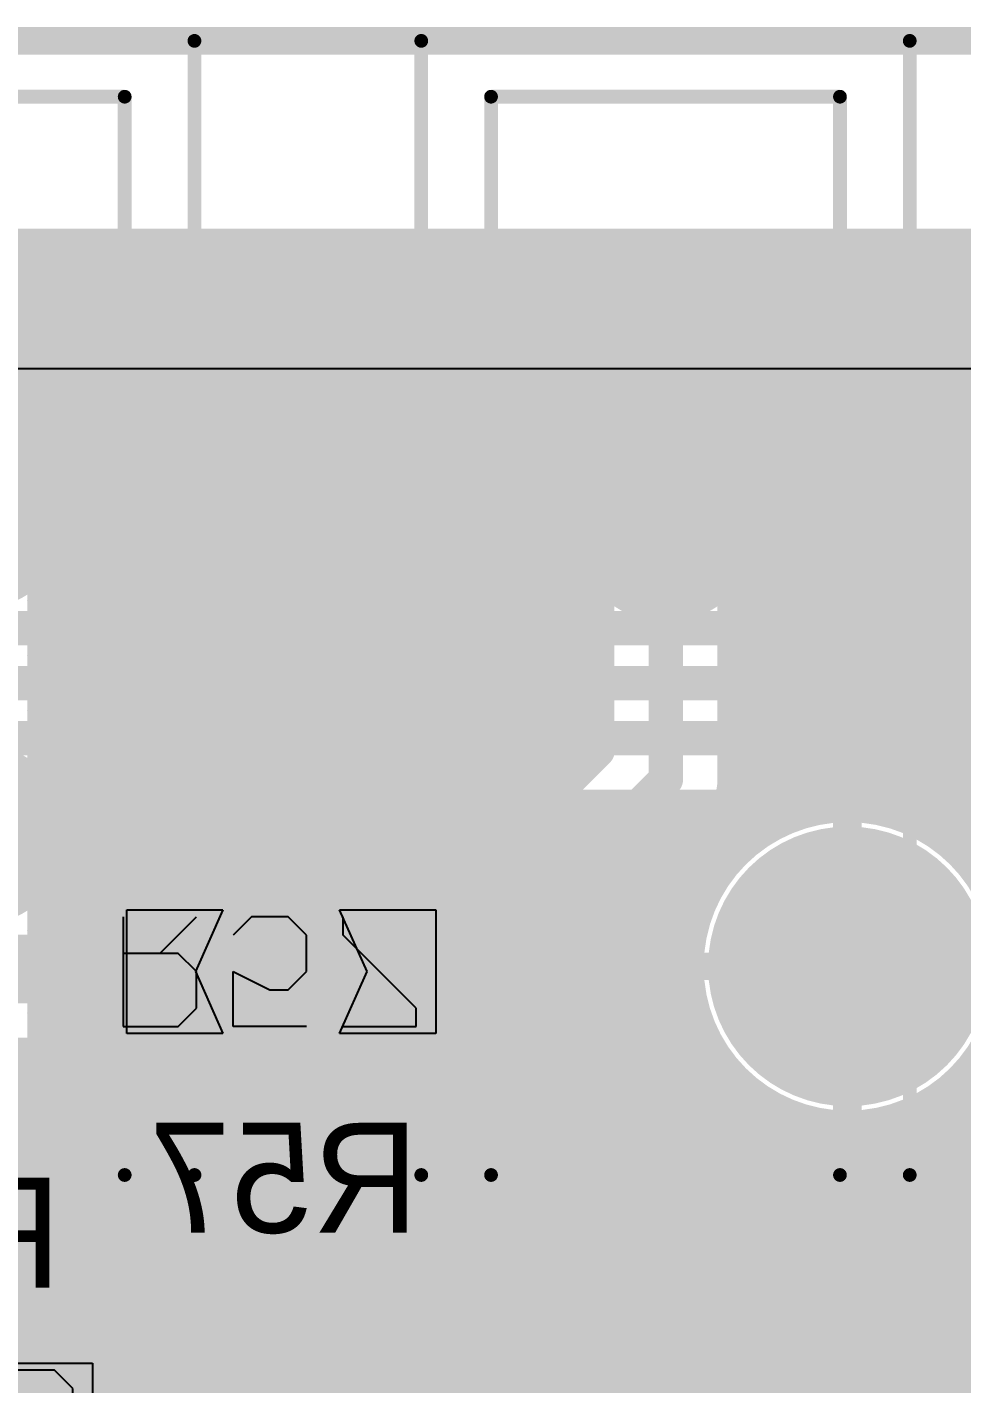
# Model space of a CAD drawing. Header units: millimetres. Extents: x 0.11 to 5.67, y 0.55 to 4.24.
# Drawn here: x 4.374 to 4.6419, y 3.8533 to 4.2421 of the extents above; entities that cross this region are included whole.
import ezdxf

# ---------------------------------------------------------------- set-up
doc = ezdxf.new("R2010")
doc.units = ezdxf.units.MM
doc.header["$MEASUREMENT"] = 0
for name, color, linetype in [('BottomLayer', 5, 'Continuous'), ('BottomOverlay', 54, 'Continuous'), ('BottomPaste', 16, 'Continuous'), ('BottomSolder', 6, 'Continuous'), ('InternalPlane1', 76, 'Continuous'), ('InternalPlane2', 16, 'Continuous'), ('KeepOutLayer', 6, 'Continuous'), ('Mechanical14', 56, 'Continuous'), ('Mechanical3', 76, 'Continuous'), ('MultiLayer', 9, 'Continuous'), ('PadHoleLayer', 156, 'Continuous'), ('TopLayer', 1, 'Continuous'), ('TopOverlay', 2, 'Continuous'), ('TopSolder', 216, 'Continuous'), ('ViaHoleLayer', 16, 'Continuous')]:
    doc.layers.add(name, color=color, linetype=linetype)

# ---------------------------------------------------------------- blocks, each defined once
blk = doc.blocks.new('ETHERNET_RJ45_4PORTS_36')
at = {"layer": 'BottomLayer', "const_width": 0.03346}
blk.add_lwpolyline([(-0.99606, -0.56988, 1), (-0.9626, -0.56988, 1)], format="xyb", close=True, dxfattribs=at)
at = {"layer": 'BottomSolder', "const_width": 0.03543}
blk.add_lwpolyline([(-0.99705, -0.56988, 1), (-0.96161, -0.56988, 1)], format="xyb", close=True, dxfattribs=at)
at = {"layer": 'InternalPlane1'}
for points, const_width in [([(-1.0915, -0.4099, 1), (-1.0085, -0.4099, 1)], 0.08299), ([(-1.0048, -0.52568, 1), (-0.9989, -0.52568, 1)], 0.00591), ([(-0.95976, -0.52568, 1), (-0.95386, -0.52568, 1)], 0.00591), ([(-0.93808, -0.54736, 1), (-0.93218, -0.54736, 1)], 0.00591), ([(-0.93808, -0.5924, 1), (-0.93218, -0.5924, 1)], 0.00591), ([(-1.0048, -0.61408, 1), (-0.9989, -0.61408, 1)], 0.00591), ([(-0.95976, -0.61408, 1), (-0.95386, -0.61408, 1)], 0.00591)]:
    blk.add_lwpolyline(points, format="xyb", close=True, dxfattribs=dict(at, const_width=const_width))
at = {"layer": 'InternalPlane1', "const_width": 0.01181}
for points in [[(-1.00185, -0.52568, -0.240079), (-0.95681, -0.52568)], [(-0.93513, -0.54736, -0.240079), (-0.93513, -0.5924)], [(-0.95681, -0.61408, -0.240079), (-1.00185, -0.61408)]]:
    blk.add_lwpolyline(points, format="xyb", dxfattribs=at)
at = {"layer": 'InternalPlane2'}
for points, const_width in [([(-1.0915, -0.4099, 1), (-1.0085, -0.4099, 1)], 0.08299), ([(-0.99937, -0.56988, 1), (-0.95929, -0.56988, 1)], 0.04008)]:
    blk.add_lwpolyline(points, format="xyb", close=True, dxfattribs=dict(at, const_width=const_width))
at = {"layer": 'Mechanical14', "const_width": 0.00394}
for points in [[(-0.97705, -0.5101), (-0.99705, -0.5101)], [(-0.99705, -0.5101), (-0.99705, -0.8351)], [(-0.97705, -0.5101), (-0.97705, -0.8191)], [(-0.85705, -0.5101), (-0.87705, -0.5101)], [(-0.87705, -0.5101), (-0.87705, -0.8191)], [(-0.85705, -0.5101), (-0.85705, -0.8351)], [(-0.77205, -0.5101), (-0.79205, -0.5101)], [(-0.79205, -0.5101), (-0.79205, -0.8351)], [(-0.77205, -0.5101), (-0.77205, -0.8191)], [(-0.87705, -0.8191), (-0.97705, -0.8191)], [(-0.67205, -0.8191), (-0.77205, -0.8191)], [(1.165, -0.8351), (-1.165, -0.8351)]]:
    blk.add_lwpolyline(points, dxfattribs=at)
at = {"layer": 'Mechanical14', "const_width": 0.00197}
for points in [[(-0.99803, -0.5101, 1), (-0.99606, -0.5101, 1)], [(-0.99803, -0.5101, 1), (-0.99606, -0.5101, 1)], [(-0.97803, -0.5101, 1), (-0.97606, -0.5101, 1)], [(-0.97803, -0.5101, 1), (-0.97606, -0.5101, 1)], [(-0.87803, -0.5101, 1), (-0.87606, -0.5101, 1)], [(-0.87803, -0.5101, 1), (-0.87606, -0.5101, 1)], [(-0.85803, -0.5101, 1), (-0.85606, -0.5101, 1)], [(-0.85803, -0.5101, 1), (-0.85606, -0.5101, 1)], [(-0.79303, -0.5101, 1), (-0.79106, -0.5101, 1)], [(-0.79303, -0.5101, 1), (-0.79106, -0.5101, 1)], [(-0.77303, -0.5101, 1), (-0.77106, -0.5101, 1)], [(-0.77303, -0.5101, 1), (-0.77106, -0.5101, 1)], [(-0.97803, -0.8191, 1), (-0.97606, -0.8191, 1)], [(-0.97803, -0.8191, 1), (-0.97606, -0.8191, 1)], [(-0.87803, -0.8191, 1), (-0.87606, -0.8191, 1)], [(-0.87803, -0.8191, 1), (-0.87606, -0.8191, 1)], [(-0.77303, -0.8191, 1), (-0.77106, -0.8191, 1)], [(-0.77303, -0.8191, 1), (-0.77106, -0.8191, 1)], [(-0.99803, -0.8351, 1), (-0.99606, -0.8351, 1)], [(-0.85803, -0.8351, 1), (-0.85606, -0.8351, 1)], [(-0.79303, -0.8351, 1), (-0.79106, -0.8351, 1)]]:
    blk.add_lwpolyline(points, format="xyb", close=True, dxfattribs=at)
at = {"layer": 'MultiLayer', "const_width": 0.03346}
blk.add_lwpolyline([(-0.99606, -0.56988, 1), (-0.9626, -0.56988, 1)], format="xyb", close=True, dxfattribs=at)
at = {"layer": 'PadHoleLayer'}
for points, const_width in [([(-1.0815, -0.4099, 1), (-1.0185, -0.4099, 1)], 0.06299), ([(-0.98937, -0.56988, 1), (-0.96929, -0.56988, 1)], 0.02008)]:
    blk.add_lwpolyline(points, format="xyb", close=True, dxfattribs=dict(at, const_width=const_width))
at = {"layer": 'TopLayer', "const_width": 0.03346}
blk.add_lwpolyline([(-0.99606, -0.56988, 1), (-0.9626, -0.56988, 1)], format="xyb", close=True, dxfattribs=at)
at = {"layer": 'TopOverlay', "const_width": 0.00787}
blk.add_lwpolyline([(1.165, -0.8351), (-1.165, -0.8351)], dxfattribs=at)
at = {"layer": 'TopSolder', "const_width": 0.03543}
blk.add_lwpolyline([(-0.99705, -0.56988, 1), (-0.96161, -0.56988, 1)], format="xyb", close=True, dxfattribs=at)
blk = doc.blocks.new('RC0603_B_113')
at = {"layer": 'BottomLayer'}
for points in [[(-0.04429, -0.01772), (-0.01673, -0.01772), (-0.04429, 0.01772), (-0.01673, 0.01772)], [(0.04427, 0.01772), (0.01671, 0.01772), (0.04427, -0.01772), (0.01671, -0.01772)]]:
    blk.add_solid(points, dxfattribs=at)
at = {"layer": 'BottomOverlay', "const_width": 0.00701}
for points in [[(-0.05217, -0.02559), (-0.05217, 0.02559)], [(-0.05217, 0.02559), (0.05217, 0.02559)], [(0.05217, -0.02559), (0.05217, 0.02559)], [(-0.05217, -0.02559), (0.05217, -0.02559)]]:
    blk.add_lwpolyline(points, dxfattribs=at)
at = {"layer": 'BottomOverlay', "const_width": 0.0035}
for points in [[(-0.05392, 0.02559, 1), (-0.05041, 0.02559, 1)], [(-0.05392, 0.02559, 1), (-0.05041, 0.02559, 1)], [(0.05041, 0.02559, 1), (0.05392, 0.02559, 1)], [(0.05041, 0.02559, 1), (0.05392, 0.02559, 1)], [(-0.05392, -0.02559, 1), (-0.05041, -0.02559, 1)], [(-0.05392, -0.02559, 1), (-0.05041, -0.02559, 1)], [(0.05041, -0.02559, 1), (0.05392, -0.02559, 1)], [(0.05041, -0.02559, 1), (0.05392, -0.02559, 1)]]:
    blk.add_lwpolyline(points, format="xyb", close=True, dxfattribs=at)
at = {"layer": 'BottomPaste'}
for p, q in [((-0.04429, -0.01772), (-0.04429, 0.01772)), ((-0.04429, 0.01772), (-0.01673, 0.01772)), ((-0.01673, 0.01772), (-0.02461, 0)), ((0.02458, 0), (0.01671, 0.01772)), ((0.01671, 0.01772), (0.04427, 0.01772)), ((0.04427, 0.01772), (0.04427, -0.01772)), ((-0.02461, 0), (-0.01673, -0.01772)), ((0.01671, -0.01772), (0.02458, 0)), ((-0.01673, -0.01772), (-0.04429, -0.01772)), ((0.04427, -0.01772), (0.01671, -0.01772))]:
    blk.add_line(p, q, dxfattribs=at)
at = {"layer": 'BottomSolder'}
for points in [[(-0.04626, -0.01969), (-0.01476, -0.01969), (-0.04626, 0.01969), (-0.01476, 0.01969)], [(0.04624, 0.01969), (0.01474, 0.01969), (0.04624, -0.01969), (0.01474, -0.01969)]]:
    blk.add_solid(points, dxfattribs=at)
at = {"layer": 'Mechanical3'}
for p, q in [((-0.04528, 0.01575), (-0.04528, -0.01574)), ((-0.03478, 0.00525), (-0.02429, 0.01575)), ((-0.01379, 0.0105), (-0.00854, 0.01575)), ((-0.00854, 0.01575), (0.00195, 0.01575)), ((0.00195, 0.01575), (0.0072, 0.0105)), ((0.02294, 0.01575), (0.0177, 0.0105)), ((0.03344, 0.01575), (0.02294, 0.01575)), ((0.03869, 0.0105), (0.03344, 0.01575)), ((-0.01379, 0.00001), (-0.01379, 0.0105)), ((0.0072, 0.0105), (0.0072, 0.00525)), ((0.03869, 0.00525), (0.03869, 0.0105)), ((-0.02953, 0.00525), (-0.04528, 0.00525)), ((-0.02429, 0.00001), (-0.02953, 0.00525)), ((0.0072, 0.00525), (0.00195, 0.00001)), ((0.03344, 0.00001), (0.03869, 0.00525)), ((-0.02429, -0.01049), (-0.02429, 0.00001)), ((-0.00329, -0.01049), (-0.01379, 0.00001)), ((0.00195, 0.00001), (-0.01379, 0.00001)), ((0.03344, 0.00001), (0.02819, 0.00001)), ((0.02819, 0.00001), (0.03344, 0.00001)), ((0.03869, -0.00524), (0.03344, 0.00001)), ((0.03869, -0.01049), (0.03869, -0.00524)), ((-0.02953, -0.01574), (-0.02429, -0.01049)), ((0.0072, -0.01574), (-0.00329, -0.01049)), ((0.0177, -0.01049), (0.02294, -0.01574)), ((0.03344, -0.01574), (0.03869, -0.01049)), ((-0.04528, -0.01574), (-0.02953, -0.01574)), ((0.02294, -0.01574), (0.03344, -0.01574))]:
    blk.add_line(p, q, dxfattribs=at)
blk = doc.blocks.new('RC0603_B_119')
at = {"layer": 'BottomLayer'}
for points in [[(-0.04429, -0.01772), (-0.01673, -0.01772), (-0.04429, 0.01772), (-0.01673, 0.01772)], [(0.04427, 0.01772), (0.01671, 0.01772), (0.04427, -0.01772), (0.01671, -0.01772)]]:
    blk.add_solid(points, dxfattribs=at)
at = {"layer": 'BottomOverlay', "const_width": 0.00701}
for points in [[(-0.05217, -0.02559), (-0.05217, 0.02559)], [(-0.05217, 0.02559), (0.05217, 0.02559)], [(0.05217, -0.02559), (0.05217, 0.02559)], [(-0.05217, -0.02559), (0.05217, -0.02559)]]:
    blk.add_lwpolyline(points, dxfattribs=at)
at = {"layer": 'BottomOverlay', "const_width": 0.0035}
for points in [[(-0.05392, 0.02559, 1), (-0.05041, 0.02559, 1)], [(-0.05392, 0.02559, 1), (-0.05041, 0.02559, 1)], [(0.05041, 0.02559, 1), (0.05392, 0.02559, 1)], [(0.05041, 0.02559, 1), (0.05392, 0.02559, 1)], [(-0.05392, -0.02559, 1), (-0.05041, -0.02559, 1)], [(-0.05392, -0.02559, 1), (-0.05041, -0.02559, 1)], [(0.05041, -0.02559, 1), (0.05392, -0.02559, 1)], [(0.05041, -0.02559, 1), (0.05392, -0.02559, 1)]]:
    blk.add_lwpolyline(points, format="xyb", close=True, dxfattribs=at)
at = {"layer": 'BottomPaste'}
for p, q in [((-0.04429, -0.01772), (-0.04429, 0.01772)), ((-0.04429, 0.01772), (-0.01673, 0.01772)), ((-0.01673, 0.01772), (-0.02461, 0)), ((0.02458, 0), (0.01671, 0.01772)), ((0.01671, 0.01772), (0.04427, 0.01772)), ((0.04427, 0.01772), (0.04427, -0.01772)), ((-0.02461, 0), (-0.01673, -0.01772)), ((0.01671, -0.01772), (0.02458, 0)), ((-0.01673, -0.01772), (-0.04429, -0.01772)), ((0.04427, -0.01772), (0.01671, -0.01772))]:
    blk.add_line(p, q, dxfattribs=at)
at = {"layer": 'BottomSolder'}
for points in [[(-0.04626, -0.01969), (-0.01476, -0.01969), (-0.04626, 0.01969), (-0.01476, 0.01969)], [(0.04624, 0.01969), (0.01474, 0.01969), (0.04624, -0.01969), (0.01474, -0.01969)]]:
    blk.add_solid(points, dxfattribs=at)
at = {"layer": 'Mechanical3'}
for p, q in [((-0.04528, 0.01575), (-0.04528, -0.01574)), ((-0.03478, 0.00525), (-0.02429, 0.01575)), ((-0.00854, 0.01575), (-0.01379, 0.0105)), ((0.00195, 0.01575), (-0.00854, 0.01575)), ((0.0072, 0.0105), (0.00195, 0.01575)), ((0.0177, 0.0105), (0.0177, 0.01575)), ((0.0072, 0.00001), (0.0072, 0.0105)), ((0.03869, -0.01049), (0.0177, 0.0105)), ((-0.02953, 0.00525), (-0.04528, 0.00525)), ((-0.02429, 0.00001), (-0.02953, 0.00525)), ((-0.02429, -0.01049), (-0.02429, 0.00001)), ((-0.01379, -0.01574), (-0.01379, 0.00001)), ((-0.01379, 0.00001), (-0.00329, -0.00524)), ((0.00195, -0.00524), (0.0072, 0.00001)), ((-0.00329, -0.00524), (0.00195, -0.00524)), ((-0.02953, -0.01574), (-0.02429, -0.01049)), ((0.03869, -0.01574), (0.03869, -0.01049)), ((-0.04528, -0.01574), (-0.02953, -0.01574)), ((0.0072, -0.01574), (-0.01379, -0.01574)), ((0.0177, -0.01574), (0.03869, -0.01574))]:
    blk.add_line(p, q, dxfattribs=at)

msp = doc.modelspace()

# ---------------------------------------------------------------- linework, layer by layer
at = {"layer": 'BottomLayer'}
for points, const_width in [([(0.88938, 4.14665), (5.24054, 4.14665)], 0.00787), ([(0.9032, 4.14074), (5.22672, 4.14074)], 0.00787), ([(0.91691, 4.13286), (4.90686, 4.13286)], 0.00787), ([(4.3701, 4.12499), (4.90052, 4.12499)], 0.00787), ([(4.38042, 4.11712), (4.54072, 4.11712)], 0.00787), ([(4.57345, 4.11712), (4.89794, 4.11712)], 0.00787), ([(4.38459, 4.10924), (4.53438, 4.10924)], 0.00787), ([(4.57979, 4.10924), (4.89794, 4.10924)], 0.00787), ([(4.38583, 4.10137), (4.5318, 4.10137)], 0.00787), ([(4.55709, 4.02657), (4.55709, 4.09744)], 0.00984), ([(4.58237, 4.10137), (4.90053, 4.10137)], 0.00787), ([(4.38458, 4.09349), (4.5318, 4.09349)], 0.00787), ([(4.58237, 4.09349), (4.90551, 4.09349)], 0.00787), ([(4.37795, 4.02929), (4.37795, 4.08291)], 0.00787), ([(4.3804, 4.08562), (4.53439, 4.08562)], 0.00787), ([(4.57978, 4.08562), (4.90551, 4.08562)], 0.00787), ([(4.53839, 4.03432), (4.53839, 4.07997)], 0.00787), ([(4.57579, 4.02657), (4.57579, 4.07997)], 0.00787), ([(4.37795, 4.07775), (4.53839, 4.07775)], 0.00787), ([(4.57579, 4.07775), (4.90551, 4.07775)], 0.00787), ([(4.37795, 4.06987), (4.53839, 4.06987)], 0.00787), ([(4.57579, 4.06987), (4.90551, 4.06987)], 0.00787), ([(4.37795, 4.062), (4.53839, 4.062)], 0.00787), ([(4.57579, 4.062), (4.90551, 4.062)], 0.00787), ([(4.37795, 4.05412), (4.53839, 4.05412)], 0.00787), ([(4.57579, 4.05412), (4.90551, 4.05412)], 0.00787), ([(4.37795, 4.04625), (4.53839, 4.04625)], 0.00787), ([(4.57579, 4.04625), (4.90551, 4.04625)], 0.00787), ([(4.37795, 4.03838), (4.53839, 4.03838)], 0.00787), ([(4.57579, 4.03838), (4.90551, 4.03838)], 0.00787), ([(4.5049, 4.00083), (4.53839, 4.03432)], 0.00787), ([(4.37795, 4.0305), (4.53457, 4.0305)], 0.00787), ([(4.57579, 4.0305), (4.90551, 4.0305)], 0.00787), ([(4.50197, 3.97146), (4.55709, 4.02657)], 0.00984), ([(4.38294, 4.02263), (4.52669, 4.02263)], 0.00787), ([(4.57537, 4.02263), (4.90551, 4.02263)], 0.00787), ([(4.38552, 4.01475), (4.51882, 4.01475)], 0.00787), ([(4.51519, 3.95823), (4.57031, 4.01335)], 0.00787), ([(4.57158, 4.01475), (4.59182, 4.01475)], 0.00787), ([(4.60925, 3.97297), (4.60925, 4.01431)], 0.00787), ([(4.62669, 4.01475), (4.68858, 4.01475)], 0.00787), ([(4.38552, 4.00688), (4.51095, 4.00688)], 0.00787), ([(4.56384, 4.00688), (4.57925, 4.00688)], 0.00787), ([(4.63925, 4.00688), (4.67773, 4.00688)], 0.00787), ([(4.38878, 4.00295), (4.4439, 4.00295)], 0.00787), ([(4.38878, 3.99584), (4.38878, 4.00295)], 0.00787), ([(4.4439, 3.93996), (4.4439, 4.00295)], 0.00787), ([(4.44978, 4.00295), (4.5049, 4.00295)], 0.00787), ([(4.44978, 3.93996), (4.44978, 4.00295)], 0.00787), ([(4.38293, 3.99901), (4.38878, 3.99901)], 0.00787), ([(4.4439, 3.99901), (4.44978, 3.99901)], 0.00787), ([(4.55596, 3.99901), (4.57221, 3.99901)], 0.00787), ([(4.38098, 3.99584), (4.38878, 3.99584)], 0.00787), ([(4.4439, 3.99113), (4.44978, 3.99113)], 0.00787), ([(4.54809, 3.99113), (4.56778, 3.99113)], 0.00787), ([(4.4439, 3.98326), (4.44978, 3.98326)], 0.00787), ([(4.54022, 3.98326), (4.56516, 3.98326)], 0.00787), ([(4.30194, 3.97221), (4.41558, 3.97221)], 0.01969), ([(4.41558, 3.97221), (4.41634, 3.97146)], 0.01969), ([(4.4439, 3.97538), (4.44978, 3.97538)], 0.00787), ([(4.53234, 3.97538), (4.56404, 3.97538)], 0.00787), ([(4.47734, 3.97146), (4.50197, 3.97146)], 0.00984), ([(4.56791, 3.97297), (4.60925, 3.97297)], 0.00787), ([(4.60925, 3.97297), (4.65059, 3.97297)], 0.00787), ([(4.60925, 3.93163), (4.60925, 3.97297)], 0.00787), ([(4.4439, 3.96751), (4.44978, 3.96751)], 0.00787), ([(4.52447, 3.96751), (4.56431, 3.96751)], 0.00787), ([(4.4439, 3.95964), (4.44978, 3.95964)], 0.00787), ([(4.51659, 3.95964), (4.56598, 3.95964)], 0.00787), ([(4.4439, 3.95176), (4.44978, 3.95176)], 0.00787), ([(4.5049, 3.93996), (4.5049, 3.95299)], 0.00787), ([(4.5049, 3.95176), (4.56925, 3.95176)], 0.00787), ([(4.34165, 3.94859), (4.38878, 3.94859)], 0.00787), ([(4.38878, 3.93996), (4.38878, 3.94859)], 0.00787), ([(4.33841, 3.94389), (4.38878, 3.94389)], 0.00787), ([(4.4439, 3.94389), (4.44978, 3.94389)], 0.00787), ([(4.5049, 3.94389), (4.57455, 3.94389)], 0.00787), ([(4.64395, 3.94389), (4.6734, 3.94389)], 0.00787), ([(4.38878, 3.93996), (4.4439, 3.93996)], 0.00787), ([(4.44978, 3.93996), (4.5049, 3.93996)], 0.00787), ([(4.33061, 3.93601), (4.5831, 3.93601)], 0.00787), ([(4.63541, 3.93601), (4.6812, 3.93601)], 0.00787), ([(4.31609, 3.92814), (4.60292, 3.92814)], 0.00787), ([(4.61559, 3.92814), (4.69572, 3.92814)], 0.00787), ([(4.20219, 3.92027), (5.20228, 3.92027)], 0.00787), ([(4.38979, 3.91239), (5.21304, 3.91239)], 0.00787), ([(4.4001, 3.90452), (5.22676, 3.90452)], 0.00787), ([(4.40427, 3.89664), (5.24644, 3.89664)], 0.00787), ([(4.37891, 3.88777), (4.37992, 3.88878)], 0.00787), ([(4.40551, 3.88877), (4.66761, 3.88877)], 0.00787), ([(4.37891, 3.84154), (4.37891, 3.88777)], 0.00787), ([(4.40427, 3.8809), (4.6441, 3.8809)], 0.00787), ([(4.40009, 3.87303), (4.40647, 3.87303)], 0.00787), ([(4.40647, 3.81004), (4.40647, 3.87303)], 0.00787), ([(4.40647, 3.87302), (4.63206, 3.87302)], 0.00787), ([(4.40647, 3.86515), (4.62359, 3.86515)], 0.00787), ([(4.40647, 3.85727), (4.61721, 3.85727)], 0.00787), ([(4.40647, 3.8494), (4.61233, 3.8494)], 0.00787)]:
    msp.add_lwpolyline(points, dxfattribs=dict(at, const_width=const_width))
at = {"layer": 'BottomLayer', "const_width": 0.00787}
for points in [[(4.34252, 4.08291, -1.513516), (4.38583, 4.10138)], [(4.53839, 4.07997, -1.469375), (4.58268, 4.09744)], [(4.38583, 4.10138, -0.204302), (4.37795, 4.08291)], [(4.58268, 4.09744, -0.190079), (4.57579, 4.07997)], [(4.37795, 4.02929, -0.204302), (4.38583, 4.01083)], [(4.57579, 4.02657, -0.198912), (4.57031, 4.01335)], [(4.57579, 4.02657, -0.198912), (4.57031, 4.01335)], [(4.38583, 4.01083, -0.15776), (4.38098, 3.99584)], [(4.51519, 3.95823, -0.158332), (4.5049, 3.95299)], [(4.51519, 3.95823, -0.158332), (4.5049, 3.95299)], [(4.35975, 3.87303, -1.401684), (4.40551, 3.88878)], [(4.40551, 3.88878, -0.167251), (4.40009, 3.87303)]]:
    msp.add_lwpolyline(points, format="xyb", dxfattribs=at)
at = {"layer": 'BottomLayer'}
for points, const_width in [([(4.36813, 4.12499, 1), (4.37207, 4.12499, 1)], 0.00394), ([(4.37845, 4.11712, 1), (4.38238, 4.11712, 1)], 0.00394), ([(4.53875, 4.11712, 1), (4.54269, 4.11712, 1)], 0.00394), ([(4.57148, 4.11712, 1), (4.57542, 4.11712, 1)], 0.00394), ([(4.38262, 4.10924, 1), (4.38656, 4.10924, 1)], 0.00394), ([(4.53241, 4.10924, 1), (4.53635, 4.10924, 1)], 0.00394), ([(4.57783, 4.10924, 1), (4.58176, 4.10924, 1)], 0.00394), ([(4.55118, 4.09744, 1), (4.56299, 4.09744, 1)], 0.01181), ([(4.38386, 4.10138, 1), (4.3878, 4.10138, 1)], 0.00394), ([(4.38386, 4.10138, 1), (4.3878, 4.10138, 1)], 0.00394), ([(4.38386, 4.10137, 1), (4.3878, 4.10137, 1)], 0.00394), ([(4.52983, 4.10137, 1), (4.53377, 4.10137, 1)], 0.00394), ([(4.55463, 4.09744, 1), (4.55955, 4.09744, 1)], 0.00492), ([(4.58041, 4.10137, 1), (4.58434, 4.10137, 1)], 0.00394), ([(4.58071, 4.09744, 1), (4.58465, 4.09744, 1)], 0.00394), ([(4.58071, 4.09744, 1), (4.58465, 4.09744, 1)], 0.00394), ([(4.38261, 4.09349, 1), (4.38655, 4.09349, 1)], 0.00394), ([(4.52983, 4.09349, 1), (4.53377, 4.09349, 1)], 0.00394), ([(4.5804, 4.09349, 1), (4.58434, 4.09349, 1)], 0.00394), ([(4.37598, 4.08291, 1), (4.37992, 4.08291, 1)], 0.00394), ([(4.37598, 4.08291, 1), (4.37992, 4.08291, 1)], 0.00394), ([(4.37843, 4.08562, 1), (4.38237, 4.08562, 1)], 0.00394), ([(4.53242, 4.08562, 1), (4.53636, 4.08562, 1)], 0.00394), ([(4.57781, 4.08562, 1), (4.58175, 4.08562, 1)], 0.00394), ([(4.53642, 4.07997, 1), (4.54035, 4.07997, 1)], 0.00394), ([(4.53642, 4.07997, 1), (4.54035, 4.07997, 1)], 0.00394), ([(4.57382, 4.07997, 1), (4.57776, 4.07997, 1)], 0.00394), ([(4.57382, 4.07997, 1), (4.57776, 4.07997, 1)], 0.00394), ([(4.37598, 4.07775, 1), (4.37992, 4.07775, 1)], 0.00394), ([(4.53642, 4.07775, 1), (4.54035, 4.07775, 1)], 0.00394), ([(4.57382, 4.07775, 1), (4.57776, 4.07775, 1)], 0.00394), ([(4.37598, 4.06987, 1), (4.37992, 4.06987, 1)], 0.00394), ([(4.53642, 4.06987, 1), (4.54035, 4.06987, 1)], 0.00394), ([(4.57382, 4.06987, 1), (4.57776, 4.06987, 1)], 0.00394), ([(4.37598, 4.062, 1), (4.37992, 4.062, 1)], 0.00394), ([(4.53642, 4.062, 1), (4.54035, 4.062, 1)], 0.00394), ([(4.57382, 4.062, 1), (4.57776, 4.062, 1)], 0.00394), ([(4.37598, 4.05412, 1), (4.37992, 4.05412, 1)], 0.00394), ([(4.53642, 4.05412, 1), (4.54035, 4.05412, 1)], 0.00394), ([(4.57382, 4.05412, 1), (4.57776, 4.05412, 1)], 0.00394), ([(4.37598, 4.04625, 1), (4.37992, 4.04625, 1)], 0.00394), ([(4.53642, 4.04625, 1), (4.54035, 4.04625, 1)], 0.00394), ([(4.57382, 4.04625, 1), (4.57776, 4.04625, 1)], 0.00394), ([(4.37598, 4.03838, 1), (4.37992, 4.03838, 1)], 0.00394), ([(4.53642, 4.03838, 1), (4.54035, 4.03838, 1)], 0.00394), ([(4.57382, 4.03838, 1), (4.57776, 4.03838, 1)], 0.00394), ([(4.53642, 4.03432, 1), (4.54035, 4.03432, 1)], 0.00394), ([(4.53642, 4.03432, 1), (4.54035, 4.03432, 1)], 0.00394), ([(4.37598, 4.0305, 1), (4.37992, 4.0305, 1)], 0.00394), ([(4.37598, 4.02929, 1), (4.37992, 4.02929, 1)], 0.00394), ([(4.37598, 4.02929, 1), (4.37992, 4.02929, 1)], 0.00394), ([(4.5326, 4.0305, 1), (4.53654, 4.0305, 1)], 0.00394), ([(4.57382, 4.0305, 1), (4.57776, 4.0305, 1)], 0.00394), ([(4.55463, 4.02657, 1), (4.55955, 4.02657, 1)], 0.00492), ([(4.55463, 4.02657, 1), (4.55955, 4.02657, 1)], 0.00492), ([(4.57382, 4.02657, 1), (4.57776, 4.02657, 1)], 0.00394), ([(4.57382, 4.02657, 1), (4.57776, 4.02657, 1)], 0.00394), ([(4.57382, 4.02657, 1), (4.57776, 4.02657, 1)], 0.00394), ([(4.38097, 4.02263, 1), (4.38491, 4.02263, 1)], 0.00394), ([(4.52472, 4.02263, 1), (4.52866, 4.02263, 1)], 0.00394), ([(4.5734, 4.02263, 1), (4.57733, 4.02263, 1)], 0.00394), ([(4.65453, 3.97297, 1), (4.56398, 3.97297, 1)], 0.00787), ([(4.38356, 4.01475, 1), (4.38749, 4.01475, 1)], 0.00394), ([(4.51685, 4.01475, 1), (4.52079, 4.01475, 1)], 0.00394), ([(4.56834, 4.01335, 1), (4.57228, 4.01335, 1)], 0.00394), ([(4.56834, 4.01335, 1), (4.57228, 4.01335, 1)], 0.00394), ([(4.56834, 4.01335, 1), (4.57228, 4.01335, 1)], 0.00394), ([(4.56961, 4.01475, 1), (4.57355, 4.01475, 1)], 0.00394), ([(4.58985, 4.01475, 1), (4.59378, 4.01475, 1)], 0.00394), ([(4.60728, 4.01431, 1), (4.61122, 4.01431, 1)], 0.00394), ([(4.62472, 4.01475, 1), (4.62866, 4.01475, 1)], 0.00394), ([(4.38386, 4.01083, 1), (4.3878, 4.01083, 1)], 0.00394), ([(4.38386, 4.01083, 1), (4.3878, 4.01083, 1)], 0.00394), ([(4.38355, 4.00688, 1), (4.38749, 4.00688, 1)], 0.00394), ([(4.50898, 4.00688, 1), (4.51291, 4.00688, 1)], 0.00394), ([(4.56187, 4.00688, 1), (4.56581, 4.00688, 1)], 0.00394), ([(4.57728, 4.00688, 1), (4.58122, 4.00688, 1)], 0.00394), ([(4.63728, 4.00688, 1), (4.64122, 4.00688, 1)], 0.00394), ([(4.38681, 4.00295, 1), (4.39075, 4.00295, 1)], 0.00394), ([(4.38681, 4.00295, 1), (4.39075, 4.00295, 1)], 0.00394), ([(4.44193, 4.00295, 1), (4.44587, 4.00295, 1)], 0.00394), ([(4.44193, 4.00295, 1), (4.44587, 4.00295, 1)], 0.00394), ([(4.44781, 4.00295, 1), (4.45175, 4.00295, 1)], 0.00394), ([(4.44781, 4.00295, 1), (4.45175, 4.00295, 1)], 0.00394), ([(4.50293, 4.00295, 1), (4.50687, 4.00295, 1)], 0.00394), ([(4.50293, 4.00083, 1), (4.50687, 4.00083, 1)], 0.00394), ([(4.38096, 3.99901, 1), (4.3849, 3.99901, 1)], 0.00394), ([(4.38681, 3.99901, 1), (4.39075, 3.99901, 1)], 0.00394), ([(4.44193, 3.99901, 1), (4.44587, 3.99901, 1)], 0.00394), ([(4.44781, 3.99901, 1), (4.45175, 3.99901, 1)], 0.00394), ([(4.554, 3.99901, 1), (4.55793, 3.99901, 1)], 0.00394), ([(4.57024, 3.99901, 1), (4.57418, 3.99901, 1)], 0.00394), ([(4.37901, 3.99584, 1), (4.38294, 3.99584, 1)], 0.00394), ([(4.37901, 3.99584, 1), (4.38294, 3.99584, 1)], 0.00394), ([(4.38681, 3.99584, 1), (4.39075, 3.99584, 1)], 0.00394), ([(4.38681, 3.99584, 1), (4.39075, 3.99584, 1)], 0.00394), ([(4.44193, 3.99113, 1), (4.44587, 3.99113, 1)], 0.00394), ([(4.44781, 3.99113, 1), (4.45175, 3.99113, 1)], 0.00394), ([(4.54612, 3.99113, 1), (4.55006, 3.99113, 1)], 0.00394), ([(4.56581, 3.99113, 1), (4.56975, 3.99113, 1)], 0.00394), ([(4.44193, 3.98326, 1), (4.44587, 3.98326, 1)], 0.00394), ([(4.44781, 3.98326, 1), (4.45175, 3.98326, 1)], 0.00394), ([(4.53825, 3.98326, 1), (4.54219, 3.98326, 1)], 0.00394), ([(4.56319, 3.98326, 1), (4.56713, 3.98326, 1)], 0.00394), ([(4.41066, 3.97221, 1), (4.4205, 3.97221, 1)], 0.00984), ([(4.41066, 3.97221, 1), (4.4205, 3.97221, 1)], 0.00984), ([(4.41142, 3.97146, 1), (4.42126, 3.97146, 1)], 0.00984), ([(4.44193, 3.97538, 1), (4.44587, 3.97538, 1)], 0.00394), ([(4.44781, 3.97538, 1), (4.45175, 3.97538, 1)], 0.00394), ([(4.53037, 3.97538, 1), (4.53431, 3.97538, 1)], 0.00394), ([(4.56207, 3.97538, 1), (4.56601, 3.97538, 1)], 0.00394), ([(4.47488, 3.97146, 1), (4.4798, 3.97146, 1)], 0.00492), ([(4.49951, 3.97146, 1), (4.50443, 3.97146, 1)], 0.00492), ([(4.49951, 3.97146, 1), (4.50443, 3.97146, 1)], 0.00492), ([(4.56201, 3.97297, 1), (4.56594, 3.97297, 1)], 0.00394), ([(4.56594, 3.97297, 1), (4.56988, 3.97297, 1)], 0.00394), ([(4.60728, 3.97297, 1), (4.61122, 3.97297, 1)], 0.00394), ([(4.60728, 3.97297, 1), (4.61122, 3.97297, 1)], 0.00394), ([(4.60728, 3.97297, 1), (4.61122, 3.97297, 1)], 0.00394), ([(4.60728, 3.97297, 1), (4.61122, 3.97297, 1)], 0.00394), ([(4.44193, 3.96751, 1), (4.44587, 3.96751, 1)], 0.00394), ([(4.44781, 3.96751, 1), (4.45175, 3.96751, 1)], 0.00394), ([(4.5225, 3.96751, 1), (4.52644, 3.96751, 1)], 0.00394), ([(4.56234, 3.96751, 1), (4.56628, 3.96751, 1)], 0.00394), ([(4.44193, 3.95964, 1), (4.44587, 3.95964, 1)], 0.00394), ([(4.44781, 3.95964, 1), (4.45175, 3.95964, 1)], 0.00394), ([(4.51322, 3.95823, 1), (4.51716, 3.95823, 1)], 0.00394), ([(4.51322, 3.95823, 1), (4.51716, 3.95823, 1)], 0.00394), ([(4.51322, 3.95823, 1), (4.51716, 3.95823, 1)], 0.00394), ([(4.51463, 3.95964, 1), (4.51856, 3.95964, 1)], 0.00394), ([(4.56402, 3.95964, 1), (4.56795, 3.95964, 1)], 0.00394), ([(4.44193, 3.95176, 1), (4.44587, 3.95176, 1)], 0.00394), ([(4.44781, 3.95176, 1), (4.45175, 3.95176, 1)], 0.00394), ([(4.50293, 3.95299, 1), (4.50687, 3.95299, 1)], 0.00394), ([(4.50293, 3.95299, 1), (4.50687, 3.95299, 1)], 0.00394), ([(4.50293, 3.95299, 1), (4.50687, 3.95299, 1)], 0.00394), ([(4.50293, 3.95176, 1), (4.50687, 3.95176, 1)], 0.00394), ([(4.56728, 3.95176, 1), (4.57122, 3.95176, 1)], 0.00394), ([(4.38681, 3.94859, 1), (4.39075, 3.94859, 1)], 0.00394), ([(4.38681, 3.94859, 1), (4.39075, 3.94859, 1)], 0.00394), ([(4.38681, 3.94389, 1), (4.39075, 3.94389, 1)], 0.00394), ([(4.44193, 3.94389, 1), (4.44587, 3.94389, 1)], 0.00394), ([(4.44781, 3.94389, 1), (4.45175, 3.94389, 1)], 0.00394), ([(4.50293, 3.94389, 1), (4.50687, 3.94389, 1)], 0.00394), ([(4.57258, 3.94389, 1), (4.57652, 3.94389, 1)], 0.00394), ([(4.64198, 3.94389, 1), (4.64592, 3.94389, 1)], 0.00394), ([(4.38681, 3.93996, 1), (4.39075, 3.93996, 1)], 0.00394), ([(4.38681, 3.93996, 1), (4.39075, 3.93996, 1)], 0.00394), ([(4.44193, 3.93996, 1), (4.44587, 3.93996, 1)], 0.00394), ([(4.44193, 3.93996, 1), (4.44587, 3.93996, 1)], 0.00394), ([(4.44781, 3.93996, 1), (4.45175, 3.93996, 1)], 0.00394), ([(4.44781, 3.93996, 1), (4.45175, 3.93996, 1)], 0.00394), ([(4.50293, 3.93996, 1), (4.50687, 3.93996, 1)], 0.00394), ([(4.50293, 3.93996, 1), (4.50687, 3.93996, 1)], 0.00394), ([(4.58113, 3.93601, 1), (4.58507, 3.93601, 1)], 0.00394), ([(4.63344, 3.93601, 1), (4.63738, 3.93601, 1)], 0.00394), ([(4.60728, 3.93163, 1), (4.61122, 3.93163, 1)], 0.00394), ([(4.60095, 3.92814, 1), (4.60489, 3.92814, 1)], 0.00394), ([(4.61362, 3.92814, 1), (4.61755, 3.92814, 1)], 0.00394), ([(4.38782, 3.91239, 1), (4.39175, 3.91239, 1)], 0.00394), ([(4.39813, 3.90452, 1), (4.40207, 3.90452, 1)], 0.00394), ([(4.37402, 3.88878, 1), (4.38583, 3.88878, 1)], 0.01181), ([(4.4023, 3.89664, 1), (4.40624, 3.89664, 1)], 0.00394), ([(4.42126, 3.88878, 1), (4.43307, 3.88878, 1)], 0.01181), ([(4.37795, 3.88878, 1), (4.38189, 3.88878, 1)], 0.00394), ([(4.40354, 3.88878, 1), (4.40748, 3.88878, 1)], 0.00394), ([(4.40354, 3.88878, 1), (4.40748, 3.88878, 1)], 0.00394), ([(4.40354, 3.88877, 1), (4.40748, 3.88877, 1)], 0.00394), ([(4.75669, 3.81299, 1), (4.60315, 3.81299, 1)], 0.00787), ([(4.37694, 3.88777, 1), (4.38088, 3.88777, 1)], 0.00394), ([(4.37694, 3.88777, 1), (4.38088, 3.88777, 1)], 0.00394), ([(4.4023, 3.8809, 1), (4.40624, 3.8809, 1)], 0.00394), ([(4.64214, 3.8809, 1), (4.64607, 3.8809, 1)], 0.00394), ([(4.39812, 3.87303, 1), (4.40206, 3.87303, 1)], 0.00394), ([(4.39812, 3.87303, 1), (4.40206, 3.87303, 1)], 0.00394), ([(4.4045, 3.87303, 1), (4.40844, 3.87303, 1)], 0.00394), ([(4.4045, 3.87303, 1), (4.40844, 3.87303, 1)], 0.00394), ([(4.4045, 3.87302, 1), (4.40844, 3.87302, 1)], 0.00394), ([(4.6301, 3.87302, 1), (4.63403, 3.87302, 1)], 0.00394), ([(4.4045, 3.86515, 1), (4.40844, 3.86515, 1)], 0.00394), ([(4.62162, 3.86515, 1), (4.62556, 3.86515, 1)], 0.00394), ([(4.4045, 3.85727, 1), (4.40844, 3.85727, 1)], 0.00394), ([(4.61524, 3.85727, 1), (4.61918, 3.85727, 1)], 0.00394)]:
    msp.add_lwpolyline(points, format="xyb", close=True, dxfattribs=dict(at, const_width=const_width))
at = {"layer": 'InternalPlane1'}
msp.add_line((0.72285, 4.14427), (5.40707, 4.14427), dxfattribs=at)
at = {"layer": 'InternalPlane1', "const_width": 0.04}
msp.add_lwpolyline([(0.70276, 4.16437), (5.42717, 4.16437)], dxfattribs=at)
at = {"layer": 'InternalPlane1', "const_width": 0.02591}
for points in [[(4.34728, 4.10138, 1), (4.37319, 4.10138, 1)], [(4.54413, 4.09744, 1), (4.57004, 4.09744, 1)], [(4.34728, 4.01083, 1), (4.37319, 4.01083, 1)], [(4.36697, 3.88878, 1), (4.39287, 3.88878, 1)]]:
    msp.add_lwpolyline(points, format="xyb", close=True, dxfattribs=at)
at = {"layer": 'InternalPlane2'}
msp.add_line((0.72285, 4.14427), (5.40707, 4.14427), dxfattribs=at)
at = {"layer": 'InternalPlane2', "const_width": 0.04}
msp.add_lwpolyline([(0.70276, 4.16437), (5.42717, 4.16437)], dxfattribs=at)
at = {"layer": 'InternalPlane2', "const_width": 0.02591}
for points in [[(4.34728, 4.10138, 1), (4.37319, 4.10138, 1)], [(4.54413, 4.09744, 1), (4.57004, 4.09744, 1)], [(4.34728, 4.01083, 1), (4.37319, 4.01083, 1)], [(4.36697, 3.88878, 1), (4.39287, 3.88878, 1)], [(4.41421, 3.88878, 1), (4.44012, 3.88878, 1)]]:
    msp.add_lwpolyline(points, format="xyb", close=True, dxfattribs=at)
at = {"layer": 'KeepOutLayer', "const_width": 0.00787}
msp.add_lwpolyline([(0.70276, 4.16437), (5.42717, 4.16437)], dxfattribs=at)
at = {"layer": 'MultiLayer', "const_width": 0.01181}
for points in [[(4.55118, 4.09744, 1), (4.56299, 4.09744, 1)], [(4.37402, 3.88878, 1), (4.38583, 3.88878, 1)], [(4.42126, 3.88878, 1), (4.43307, 3.88878, 1)]]:
    msp.add_lwpolyline(points, format="xyb", close=True, dxfattribs=at)
at = {"layer": 'TopLayer'}
for points, const_width in [([(2.43996, 4.13287), (4.90354, 4.13287)], 0.00787), ([(4.55709, 4.09744), (4.5689, 4.08563)], 0.00984), ([(4.5689, 4.08563), (4.9861, 4.08563)], 0.00984), ([(3.96654, 4.06988), (4.97958, 4.06988)], 0.00984), ([(3.41142, 4.05413), (4.97306, 4.05413)], 0.00984), ([(2.85236, 4.03839), (4.96654, 4.03839)], 0.00984), ([(4.38424, 4.01969), (4.70358, 4.01969)], 0.00787), ([(4.38552, 4.01475), (4.59182, 4.01475)], 0.00787), ([(4.60925, 3.97297), (4.60925, 4.01431)], 0.00787), ([(4.62669, 4.01475), (4.68858, 4.01475)], 0.00787), ([(4.38552, 4.00688), (4.57925, 4.00688)], 0.00787), ([(4.63925, 4.00688), (4.67773, 4.00688)], 0.00787), ([(4.38293, 3.99901), (4.57221, 3.99901)], 0.00787), ([(4.37795, 3.9158), (4.37795, 3.99236)], 0.00787), ([(4.37795, 3.99113), (4.56778, 3.99113)], 0.00787), ([(4.37795, 3.98326), (4.56516, 3.98326)], 0.00787), ([(4.37795, 3.97538), (4.56404, 3.97538)], 0.00787), ([(4.56791, 3.97297), (4.60925, 3.97297)], 0.00787), ([(4.60925, 3.97297), (4.65059, 3.97297)], 0.00787), ([(4.60925, 3.93163), (4.60925, 3.97297)], 0.00787), ([(4.37795, 3.96751), (4.56431, 3.96751)], 0.00787), ([(4.37795, 3.95964), (4.56598, 3.95964)], 0.00787), ([(4.37795, 3.95176), (4.56925, 3.95176)], 0.00787), ([(4.37795, 3.94389), (4.57455, 3.94389)], 0.00787), ([(4.64395, 3.94389), (4.6734, 3.94389)], 0.00787), ([(4.37795, 3.93601), (4.5831, 3.93601)], 0.00787), ([(4.63541, 3.93601), (4.6812, 3.93601)], 0.00787), ([(4.37795, 3.92814), (4.60292, 3.92814)], 0.00787), ([(4.61559, 3.92814), (4.69572, 3.92814)], 0.00787), ([(4.37795, 3.92027), (5.05821, 3.92027)], 0.00787), ([(4.38979, 3.91239), (5.06608, 3.91239)], 0.00787), ([(4.36024, 3.90846), (4.37992, 3.88878)], 0.00787), ([(4.4001, 3.90452), (5.07396, 3.90452)], 0.00787), ([(4.40427, 3.89664), (5.08183, 3.89664)], 0.00787), ([(4.40551, 3.88877), (4.66761, 3.88877)], 0.00787), ([(4.40427, 3.8809), (4.6441, 3.8809)], 0.00787), ([(4.40009, 3.87302), (4.63206, 3.87302)], 0.00787), ([(4.19422, 3.86515), (4.3701, 3.86515)], 0.00787), ([(4.38974, 3.86515), (4.62359, 3.86515)], 0.00787), ([(4.18409, 3.85727), (4.61721, 3.85727)], 0.00787), ([(2.64751, 3.8494), (4.61233, 3.8494)], 0.00787)]:
    msp.add_lwpolyline(points, dxfattribs=dict(at, const_width=const_width))
for points, const_width in [([(4.55118, 4.09744, 1), (4.56299, 4.09744, 1)], 0.01181), ([(4.55463, 4.09744, 1), (4.55955, 4.09744, 1)], 0.00492), ([(4.56644, 4.08563, 1), (4.57136, 4.08563, 1)], 0.00492), ([(4.56644, 4.08563, 1), (4.57136, 4.08563, 1)], 0.00492), ([(4.38228, 4.01969, 1), (4.38621, 4.01969, 1)], 0.00394), ([(4.38228, 4.01969, 1), (4.38621, 4.01969, 1)], 0.00394), ([(4.65453, 3.97297, 1), (4.56398, 3.97297, 1)], 0.00787), ([(4.38356, 4.01475, 1), (4.38749, 4.01475, 1)], 0.00394), ([(4.58985, 4.01475, 1), (4.59378, 4.01475, 1)], 0.00394), ([(4.60728, 4.01431, 1), (4.61122, 4.01431, 1)], 0.00394), ([(4.62472, 4.01475, 1), (4.62866, 4.01475, 1)], 0.00394), ([(4.38386, 4.01083, 1), (4.3878, 4.01083, 1)], 0.00394), ([(4.38386, 4.01083, 1), (4.3878, 4.01083, 1)], 0.00394), ([(4.38355, 4.00688, 1), (4.38749, 4.00688, 1)], 0.00394), ([(4.57728, 4.00688, 1), (4.58122, 4.00688, 1)], 0.00394), ([(4.63728, 4.00688, 1), (4.64122, 4.00688, 1)], 0.00394), ([(4.38096, 3.99901, 1), (4.3849, 3.99901, 1)], 0.00394), ([(4.57024, 3.99901, 1), (4.57418, 3.99901, 1)], 0.00394), ([(4.37598, 3.99236, 1), (4.37992, 3.99236, 1)], 0.00394), ([(4.37598, 3.99236, 1), (4.37992, 3.99236, 1)], 0.00394), ([(4.37598, 3.99113, 1), (4.37992, 3.99113, 1)], 0.00394), ([(4.56581, 3.99113, 1), (4.56975, 3.99113, 1)], 0.00394), ([(4.37598, 3.98326, 1), (4.37992, 3.98326, 1)], 0.00394), ([(4.56319, 3.98326, 1), (4.56713, 3.98326, 1)], 0.00394), ([(4.37598, 3.97538, 1), (4.37992, 3.97538, 1)], 0.00394), ([(4.56207, 3.97538, 1), (4.56601, 3.97538, 1)], 0.00394), ([(4.56201, 3.97297, 1), (4.56594, 3.97297, 1)], 0.00394), ([(4.56594, 3.97297, 1), (4.56988, 3.97297, 1)], 0.00394), ([(4.60728, 3.97297, 1), (4.61122, 3.97297, 1)], 0.00394), ([(4.60728, 3.97297, 1), (4.61122, 3.97297, 1)], 0.00394), ([(4.60728, 3.97297, 1), (4.61122, 3.97297, 1)], 0.00394), ([(4.60728, 3.97297, 1), (4.61122, 3.97297, 1)], 0.00394), ([(4.37598, 3.96751, 1), (4.37992, 3.96751, 1)], 0.00394), ([(4.56234, 3.96751, 1), (4.56628, 3.96751, 1)], 0.00394), ([(4.37598, 3.95964, 1), (4.37992, 3.95964, 1)], 0.00394), ([(4.56402, 3.95964, 1), (4.56795, 3.95964, 1)], 0.00394), ([(4.37598, 3.95176, 1), (4.37992, 3.95176, 1)], 0.00394), ([(4.56728, 3.95176, 1), (4.57122, 3.95176, 1)], 0.00394), ([(4.37598, 3.94389, 1), (4.37992, 3.94389, 1)], 0.00394), ([(4.57258, 3.94389, 1), (4.57652, 3.94389, 1)], 0.00394), ([(4.64198, 3.94389, 1), (4.64592, 3.94389, 1)], 0.00394), ([(4.37598, 3.93601, 1), (4.37992, 3.93601, 1)], 0.00394), ([(4.58113, 3.93601, 1), (4.58507, 3.93601, 1)], 0.00394), ([(4.63344, 3.93601, 1), (4.63738, 3.93601, 1)], 0.00394), ([(4.60728, 3.93163, 1), (4.61122, 3.93163, 1)], 0.00394), ([(4.37598, 3.92814, 1), (4.37992, 3.92814, 1)], 0.00394), ([(4.60095, 3.92814, 1), (4.60489, 3.92814, 1)], 0.00394), ([(4.61362, 3.92814, 1), (4.61755, 3.92814, 1)], 0.00394), ([(4.37598, 3.92027, 1), (4.37992, 3.92027, 1)], 0.00394), ([(4.37598, 3.9158, 1), (4.37992, 3.9158, 1)], 0.00394), ([(4.37742, 3.91436, 1), (4.38136, 3.91436, 1)], 0.00394), ([(4.38782, 3.91239, 1), (4.39175, 3.91239, 1)], 0.00394), ([(4.39813, 3.90452, 1), (4.40207, 3.90452, 1)], 0.00394), ([(4.37402, 3.88878, 1), (4.38583, 3.88878, 1)], 0.01181), ([(4.4023, 3.89664, 1), (4.40624, 3.89664, 1)], 0.00394), ([(4.42126, 3.88878, 1), (4.43307, 3.88878, 1)], 0.01181), ([(4.37795, 3.88878, 1), (4.38189, 3.88878, 1)], 0.00394), ([(4.40354, 3.88878, 1), (4.40748, 3.88878, 1)], 0.00394), ([(4.40354, 3.88878, 1), (4.40748, 3.88878, 1)], 0.00394), ([(4.40354, 3.88877, 1), (4.40748, 3.88877, 1)], 0.00394), ([(4.75669, 3.81299, 1), (4.60315, 3.81299, 1)], 0.00787), ([(4.4023, 3.8809, 1), (4.40624, 3.8809, 1)], 0.00394), ([(4.64214, 3.8809, 1), (4.64607, 3.8809, 1)], 0.00394), ([(4.39812, 3.87302, 1), (4.40205, 3.87302, 1)], 0.00394), ([(4.6301, 3.87302, 1), (4.63403, 3.87302, 1)], 0.00394), ([(4.36813, 3.86515, 1), (4.37207, 3.86515, 1)], 0.00394), ([(4.38777, 3.86515, 1), (4.39171, 3.86515, 1)], 0.00394), ([(4.62162, 3.86515, 1), (4.62556, 3.86515, 1)], 0.00394), ([(4.61524, 3.85727, 1), (4.61918, 3.85727, 1)], 0.00394)]:
    msp.add_lwpolyline(points, format="xyb", close=True, dxfattribs=dict(at, const_width=const_width))
at = {"layer": 'TopLayer', "const_width": 0.00787}
for points in [[(4.38424, 4.01969, -0.088598), (4.38583, 4.01083)], [(4.38583, 4.01083, -0.204302), (4.37795, 3.99236)], [(4.37939, 3.91436, -0.420293), (4.40551, 3.88878)], [(4.40551, 3.88878, -1.01041), (4.35434, 3.88931)]]:
    msp.add_lwpolyline(points, format="xyb", dxfattribs=at)
at = {"layer": 'ViaHoleLayer', "const_width": 0.00591}
for points in [[(4.55413, 4.09744, 1), (4.56004, 4.09744, 1)], [(4.37697, 3.88878, 1), (4.38287, 3.88878, 1)], [(4.42421, 3.88878, 1), (4.43012, 3.88878, 1)]]:
    msp.add_lwpolyline(points, format="xyb", close=True, dxfattribs=at)

# ---------------------------------------------------------------- block references
for name, p, rotation in [('ETHERNET_RJ45_4PORTS_36', (3.62992, 3.40309), 180), ('RC0603_B_119', (4.44685, 3.97146), 360), ('RC0603_B_113', (4.34843, 3.84154), 360)]:
    msp.add_blockref(name, p, dxfattribs=dict(rotation=rotation))

# ---------------------------------------------------------------- texts
at = {"layer": 'BottomOverlay', "text_generation_flag": 2}
for s, p in [('R57', (4.48622, 3.89665)), ('R63', (4.38386, 3.88091))]:
    msp.add_text(s, height=0.031496, dxfattribs=at).set_placement(p)

doc.saveas('drawing.dxf')
